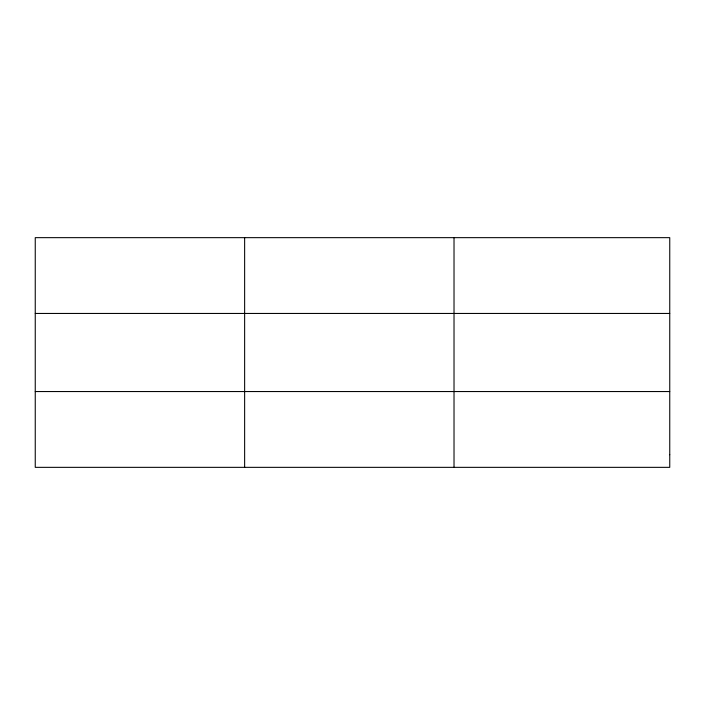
<?xml version="1.0" encoding="UTF-8"?>
<svg xmlns="http://www.w3.org/2000/svg" width="705" height="705" viewBox="0 0 705 705"><rect width="100%" height="100%" fill="white"/><g stroke="black" fill="none" stroke-linecap="round" stroke-linejoin="round"><path stroke-width="1.06" d="M244.635 467.345L244.635 237.655M454.02 467.345L454.02 237.655M35.25 313.452L669.75 313.452M35.25 391.548L669.75 391.548M669.75 454.716L669.75 467.345L35.25 467.345L35.25 237.655L669.75 237.655L669.75 454.716"/></g></svg>
